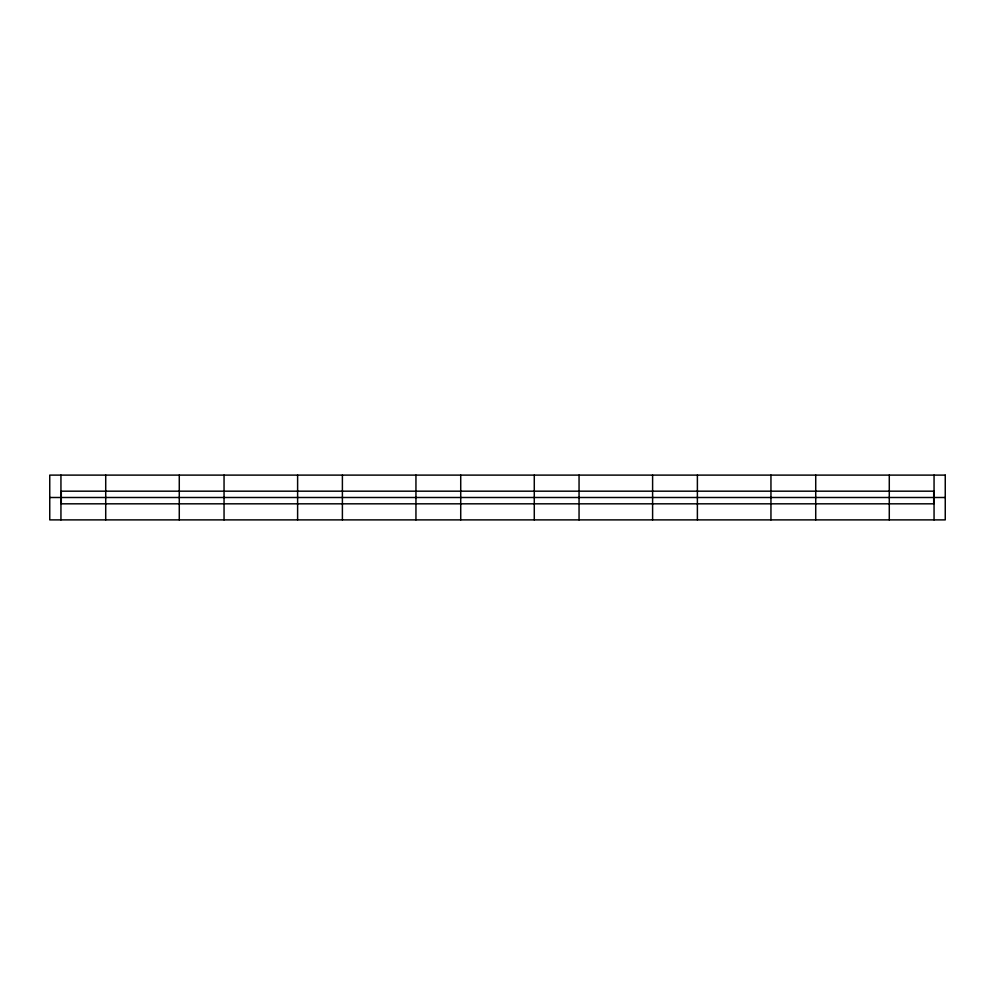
<?xml version="1.0" encoding="UTF-8"?>
<svg xmlns="http://www.w3.org/2000/svg" width="995" height="995" viewBox="0 0 995 995"><rect width="100%" height="100%" fill="white"/><g stroke="black" fill="none" stroke-linecap="round" stroke-linejoin="round"><path stroke-width="1.49" d="M49.75 497.5L945.25 497.5M934.056 475.112L934.056 519.887M889.281 475.112L889.281 519.887M815.726 475.112L815.726 519.887M770.951 475.112L770.951 519.887M697.383 475.112L697.383 519.887M652.608 475.112L652.608 519.887M579.053 475.112L579.053 519.887M534.278 475.112L534.278 519.887M460.722 475.112L460.722 519.887M415.947 475.112L415.947 519.887M342.392 475.112L342.392 519.887M297.617 475.112L297.617 519.887M224.049 475.112L224.049 519.887M179.274 475.112L179.274 519.887M105.719 475.112L105.719 519.887M60.944 475.112L60.944 519.887M945.25 475.112L49.75 475.112L49.75 519.887L945.25 519.887L945.25 475.112M933.708 491.182L61.292 491.182L61.292 503.818L933.708 503.818L933.708 491.182"/></g></svg>
